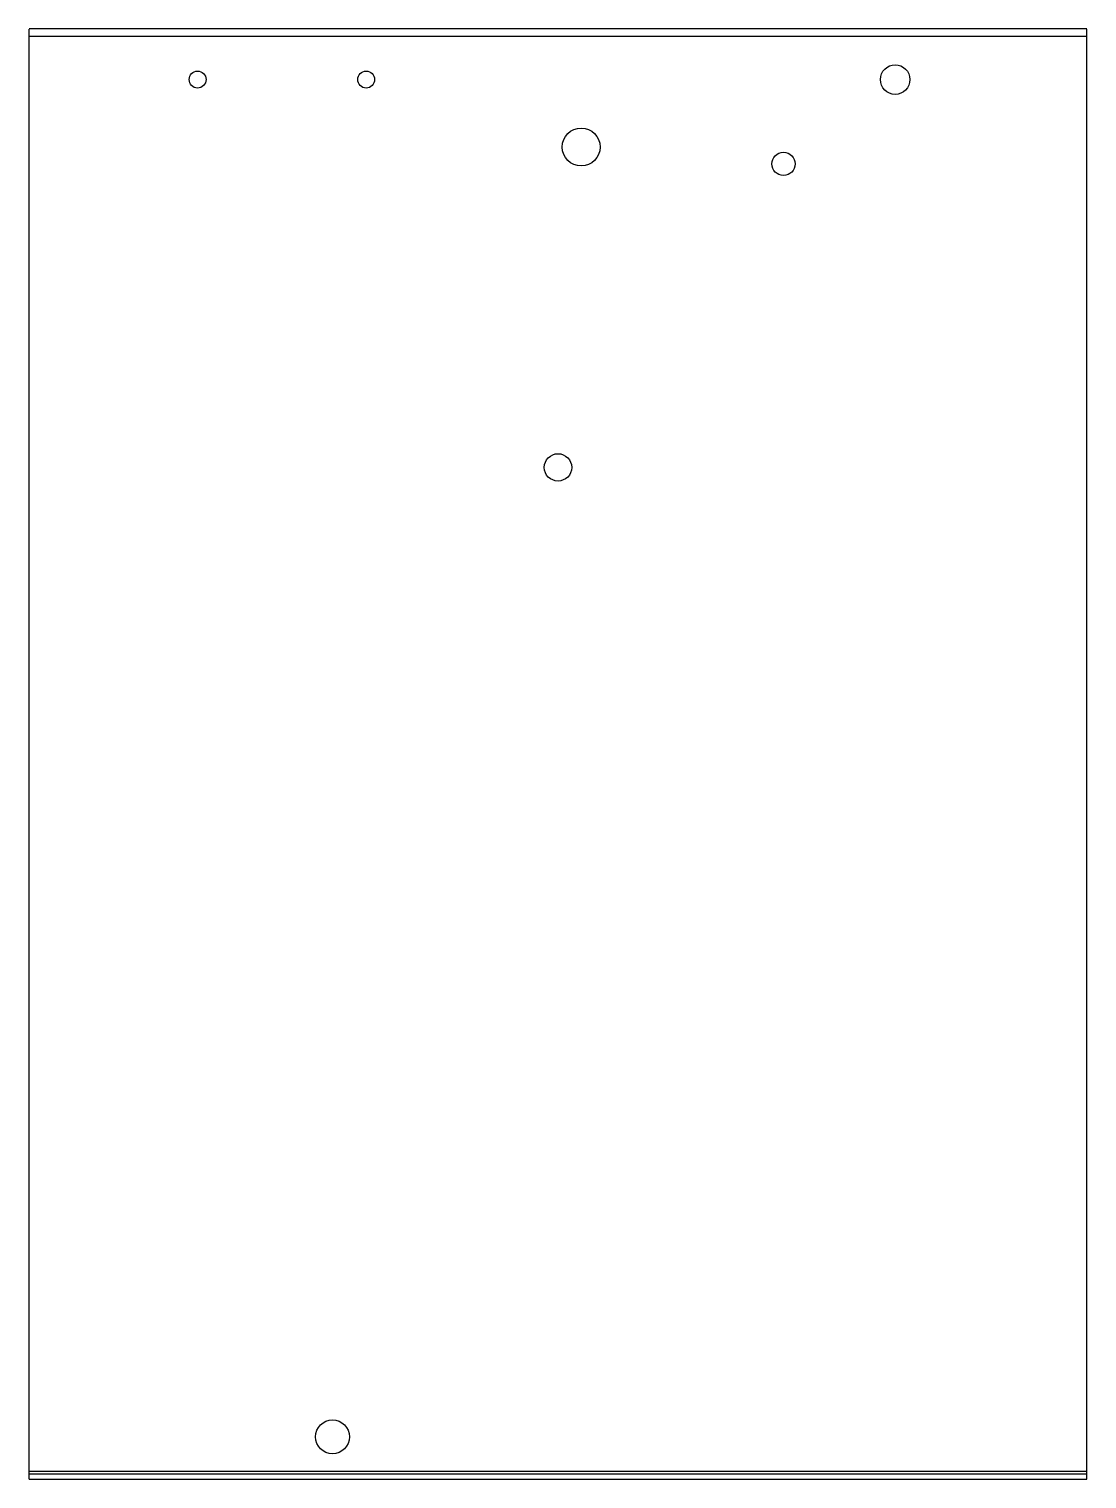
# Model space of a CAD drawing. Header units: inches. Extents: x 0 to 62.8, y 0 to 86.
import ezdxf

# ---------------------------------------------------------------- set-up
doc = ezdxf.new("R2010")
doc.units = ezdxf.units.IN
doc.header["$MEASUREMENT"] = 0

msp = doc.modelspace()

# ---------------------------------------------------------------- linework, layer by layer
at = {"color": 7, "linetype": 'Continuous', "lineweight": 25}
for p, q in [((62.75, 86), (0, 86)), ((0, 0), (0, 86)), ((62.75, 0), (62.75, 86)), ((62.75, 85.5625), (0, 85.5625)), ((62.75, 0.4375), (0, 0.4375)), ((0, 0.3125), (62.75, 0.3125)), ((0, 0), (62.75, 0))]:
    msp.add_line(p, q, dxfattribs=at)
for centre, radius in [((10, 83), 0.5), ((20, 83), 0.5), ((51.375, 83), 0.875), ((32.75, 79), 1.125), ((44.75, 78), 0.6875), ((31.375, 60), 0.8125), ((18, 2.5), 1)]:
    msp.add_circle(centre, radius, dxfattribs=at)

doc.saveas('drawing.dxf')
